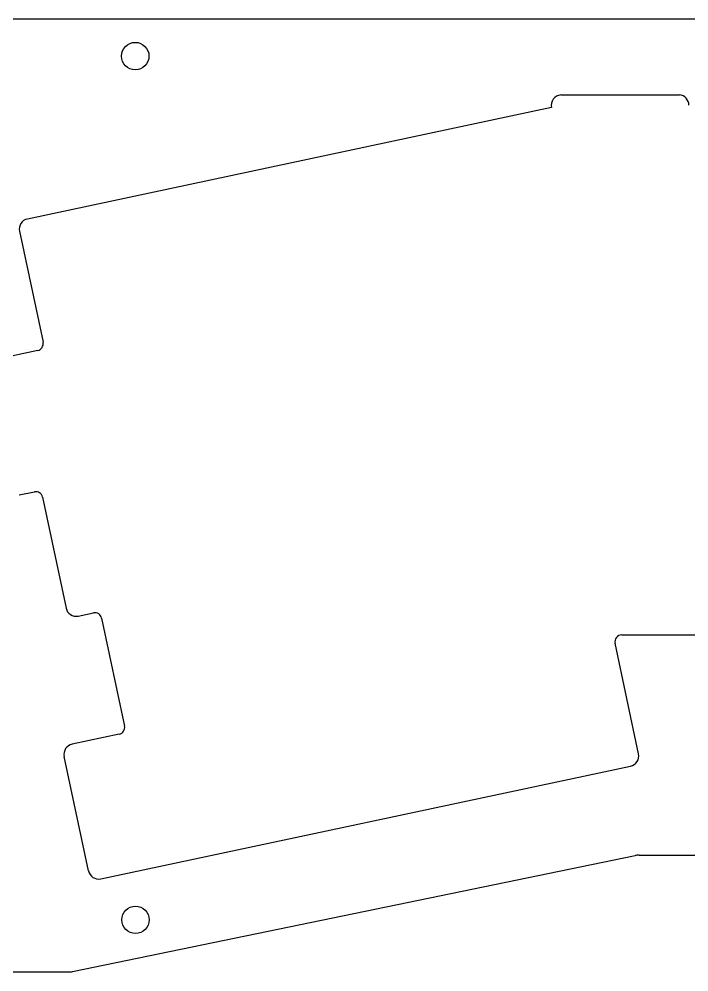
# Model space of a CAD drawing. Extents: x -53 to 325, y -116 to 23.
# Drawn here: x 130.9 to 228.5, y -116.2 to 22.6 of the extents above; entities that cross this region are included whole.
import ezdxf

# ---------------------------------------------------------------- set-up
doc = ezdxf.new("R2010")
doc.units = 0
for name, color, linetype in [('Shape017', 7, 'CONTINUOUS'), ('Shape022', 7, 'CONTINUOUS'), ('Shape023', 7, 'CONTINUOUS'), ('Shape026', 7, 'CONTINUOUS'), ('Shape027', 7, 'CONTINUOUS'), ('Shape028', 7, 'CONTINUOUS'), ('Shape029', 7, 'CONTINUOUS'), ('Shape030', 7, 'CONTINUOUS'), ('Shape031', 7, 'CONTINUOUS'), ('Shape033', 7, 'CONTINUOUS'), ('Shape034', 7, 'CONTINUOUS'), ('Shape038', 7, 'CONTINUOUS'), ('Shape042', 7, 'CONTINUOUS'), ('Shape058', 7, 'CONTINUOUS'), ('Shape059', 7, 'CONTINUOUS'), ('Shape069', 7, 'CONTINUOUS'), ('Shape072', 7, 'CONTINUOUS'), ('Shape2921', 7, 'CONTINUOUS'), ('Shape2936', 7, 'CONTINUOUS'), ('Shape2939', 7, 'CONTINUOUS'), ('Shape2940', 7, 'CONTINUOUS'), ('Shape2941', 7, 'CONTINUOUS'), ('Shape2942', 7, 'CONTINUOUS'), ('Shape2943', 7, 'CONTINUOUS'), ('Shape2948', 7, 'CONTINUOUS'), ('Shape2953', 7, 'CONTINUOUS'), ('Shape2956', 7, 'CONTINUOUS'), ('Shape2960', 7, 'CONTINUOUS'), ('Shape2961', 7, 'CONTINUOUS'), ('Shape2962', 7, 'CONTINUOUS'), ('Shape2976', 7, 'CONTINUOUS'), ('Shape2984', 7, 'CONTINUOUS'), ('Shape2993', 7, 'CONTINUOUS')]:
    doc.layers.add(name, color=color, linetype=linetype)

msp = doc.modelspace()

# ---------------------------------------------------------------- linework, layer by layer
at = {"layer": 'Shape017'}
msp.add_line((208.445, 9.7115), (132.078, -6.5209), dxfattribs=at)
at = {"layer": 'Shape022'}
msp.add_line((130.922, -8.299), (134.351, -24.4881), dxfattribs=at)
at = {"layer": 'Shape023'}
msp.add_line((134.276, -47.0431), (137.711, -63.2038), dxfattribs=at)
at = {"layer": 'Shape026'}
msp.add_line((139.473, -64.3628), (141.721, -63.9128), dxfattribs=at)
at = {"layer": 'Shape027'}
msp.add_line((130.859, -46.7251), (133.099, -46.271), dxfattribs=at)
at = {"layer": 'Shape028'}
msp.add_line((133.581, -25.6733), (126.71, -27.1375), dxfattribs=at)
at = {"layer": 'Shape029'}
msp.add_line((221.153, -84.4542), (217.727, -68.3378), dxfattribs=at)
at = {"layer": 'Shape030'}
msp.add_line((142.895, -64.6855), (146.233, -80.392), dxfattribs=at)
at = {"layer": 'Shape031'}
msp.add_line((145.463, -81.5781), (138.592, -83.0386), dxfattribs=at)
at = {"layer": 'Shape033'}
msp.add_line((209.811, 11.5645), (227.11, 11.5661), dxfattribs=at)
at = {"layer": 'Shape034'}
msp.add_line((142.766, -102.649), (219.997, -86.2333), dxfattribs=at)
at = {"layer": 'Shape038'}
msp.add_line((140.987, -101.494), (137.436, -84.8182), dxfattribs=at)
at = {"layer": 'Shape042'}
msp.add_line((218.705, -67.1299), (273.538, -67.1299), dxfattribs=at)
at = {"layer": 'Shape058'}
msp.add_line((119.651, -116.223), (138.058, -116.223), dxfattribs=at)
at = {"layer": 'Shape059'}
msp.add_line((221.264, -99.2173), (321.9, -99.1996), dxfattribs=at)
at = {"layer": 'Shape069'}
msp.add_line((138.663, -116.161), (220.66, -99.2789), dxfattribs=at)
at = {"layer": 'Shape072'}
msp.add_line((321.9, 22.6113), (-50.3746, 22.6062), dxfattribs=at)
at = {"layer": 'Shape2921'}
msp.add_arc((145.255, -80.5999), 1, -78, 12.0001, dxfattribs=at)
at = {"layer": 'Shape2936'}
msp.add_arc((132.389, -7.9881), 1.5, 102, -168.04, dxfattribs=at)
at = {"layer": 'Shape2939'}
msp.add_arc((138.904, -84.5059), 1.5, 102, -167.98, dxfattribs=at)
at = {"layer": 'Shape2940'}
msp.add_arc((139.178, -62.8919), 1.5, -168, -78.681, dxfattribs=at)
at = {"layer": 'Shape2941'}
msp.add_arc((133.373, -24.6953), 1, -77.9711, 11.9602, dxfattribs=at)
at = {"layer": 'Shape2942'}
msp.add_arc((219.686, -84.766), 1.5, -78, 12.0001, dxfattribs=at)
at = {"layer": 'Shape2943'}
msp.add_arc((133.298, -47.251), 1, 12, 101.459, dxfattribs=at)
at = {"layer": 'Shape2948'}
msp.add_arc((218.705, -68.1299), 1, 90, -168, dxfattribs=at)
at = {"layer": 'Shape2953'}
msp.add_arc((141.917, -64.8934), 1, 12.0001, 101.319, dxfattribs=at)
at = {"layer": 'Shape2956'}
msp.add_arc((226.961, 10.0312), 1.5421, 1.44492, 84.4444, dxfattribs=at)
at = {"layer": 'Shape2960'}
msp.add_arc((138.058, -113.223), 3, -90, -78.366, dxfattribs=at)
at = {"layer": 'Shape2961'}
msp.add_arc((142.454, -101.182), 1.5, -167.98, -78, dxfattribs=at)
at = {"layer": 'Shape2962'}
msp.add_arc((209.998, 9.9964), 1.5793, 96.8311, -169.608, dxfattribs=at)
at = {"layer": 'Shape2976'}
msp.add_arc((221.265, -102.217), 3, 90.0101, 101.634, dxfattribs=at)
at = {"layer": 'Shape2984'}
msp.add_circle((147.795, 17.2151), 2, dxfattribs=at)
at = {"layer": 'Shape2993'}
msp.add_circle((147.829, -108.633), 2, dxfattribs=at)

doc.saveas('drawing.dxf')
